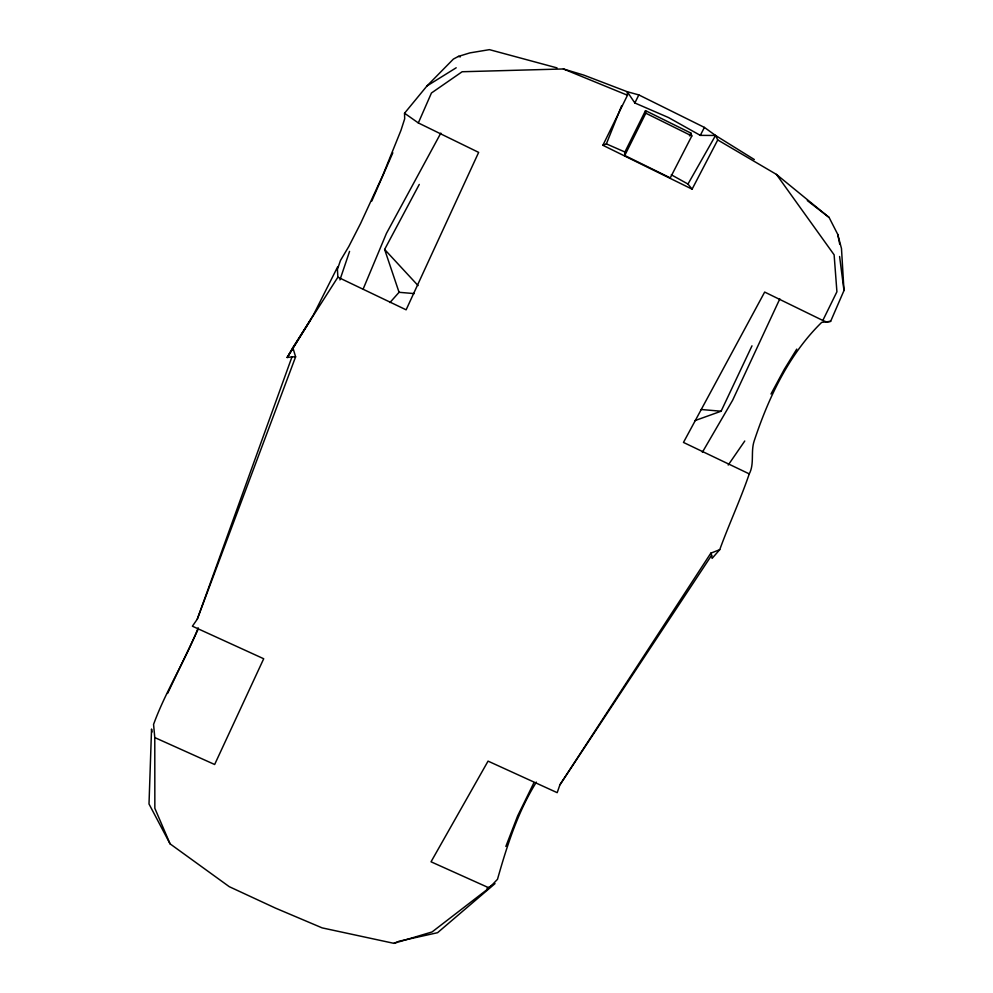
<?xml version="1.0" encoding="UTF-8"?>
<svg xmlns="http://www.w3.org/2000/svg" width="993" height="993" viewBox="0 0 993 993"><rect width="100%" height="100%" fill="white"/><g stroke="black" fill="none" stroke-linecap="round" stroke-linejoin="round"><path stroke-width="1.49" d="M339.916 279.927L349.573 251.39M557.023 67.896L489.45 49.65L469.925 52.89L458.443 56.402L453.404 59.059L426.965 85.957L404.536 113.227L404.685 118.8L400.973 130.319L382.665 175.637L360.645 223.363L348.866 246.376L340.475 260.464L337.409 269.413L337.893 277.184L406.125 309.816L478.651 152.388L418.326 122.933L431.446 92.994L462.142 71.744L563.403 68.964L583.834 75.12L627.216 91.716L638.834 94.918L704.409 127.414L715.543 135.47L717.74 139.951L776.414 174.396L829.093 217.442L837.732 234.348L841.481 248.511L843.988 290.515L830.632 321.36L821.695 322.377C788.79 354.451 768.495 397.808 754.183 440.954C750.559 451.728 754.606 463.855 749.256 473.884C740.505 499.578 729.011 524.167 719.739 549.663L710.814 553.175L559.903 784.842L557.185 792.662L488.059 761.122L431.036 861.8L489.201 887.953L497.493 879.301C507.026 845.688 517.738 811.964 536.369 782.136M505.859 846.433L517.663 815.874L533.837 782.894M198.19 627.824C185.257 660.941 165.67 691.041 153.567 724.418L154.784 737.576L214.649 764.498L263.704 658.744L192.406 626.198L197.272 619.185L291.992 356.835L295.616 356.822L292.836 347.587L337.893 277.184M197.272 619.185L295.616 356.822M717.74 139.951L692.096 189.154L602.888 145.276L606.375 143.886L621.593 105.817M363.239 288.839L386.426 233.417L440.83 133.099M392.831 152.773L371.73 201.145M197.979 629.636L167.581 693.449M779.828 298.856L732.648 400.191L702.349 452.299M694.939 420.61L721.104 411.226L751.986 345.825M602.888 145.276L627.477 95.241L627.216 91.716L634.85 102.974L668.475 117.534L700.301 135.371L715.543 135.47L754.32 159.538M749.256 473.884L683.469 442.431L764.672 292.066L822.825 320.454L836.913 291.768L834.12 254.816L776.414 174.396M634.85 102.974L638.834 94.918M645.512 110.633L624.721 152.388L624.746 155.491L670.275 177.884L691.811 135.967L690.892 133.087L645.512 110.633L645.822 113.202L624.746 155.491M337.744 266.658L313.602 314.582L287.2 357.505L291.992 356.835M689.477 135.842L690.892 133.087M700.301 135.371L704.409 127.414M389.939 302.555L399.062 292.302L384.626 249.442L419.269 184.425M770.99 393.998L784.284 369.359L796.758 349.114M692.096 189.154L687.975 184.04L715.543 135.47M292.836 347.587L287.2 357.505L310.536 320.118M559.903 784.842L711.633 555.261L710.814 553.175M728.217 465.047L744.762 441.016M719.739 549.663L712.118 558.364L711.633 555.261M489.201 887.953L432.092 931.943L393.936 943.35L322.154 927.884L275.446 908.099L229.284 886.687L170.064 843.839L149.012 803.982L151.544 729.048L152.003 732.064M426.965 85.957L456.197 67.785M487.029 888.338L495.01 883.621L437.565 932.7L398.627 941.339M393.936 943.35L397.448 941.836M458.443 56.402L460.355 56.862M830.632 321.36L826.673 322.042L822.825 320.454M399.062 292.302L414.28 293.593M701.182 409.501L721.104 411.226M606.375 143.886L625.627 152.314M563.403 68.964L627.477 95.241M671.293 174.78L687.975 184.04M645.822 113.202L691.811 135.967M418.326 122.933L404.536 113.227M807.321 200.586L829.093 217.442M384.626 249.442L418.078 285.587M170.064 843.839L154.846 808.302L154.784 737.576M837.732 234.348L839.768 244.352M839.594 256.492L843.988 290.515"/></g></svg>
